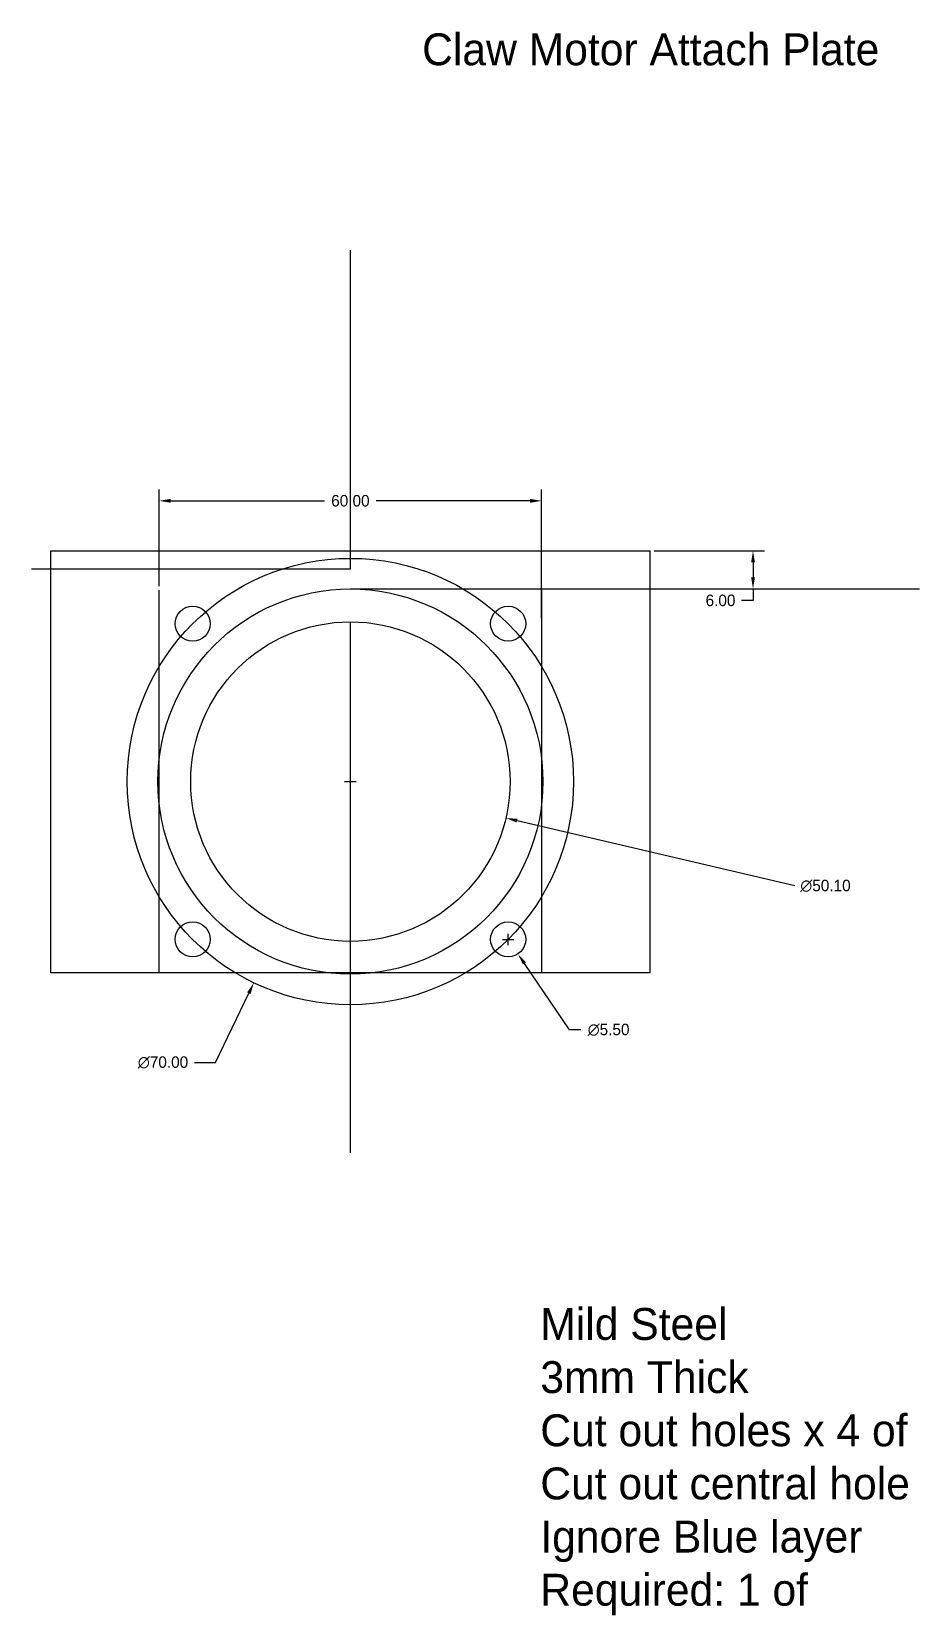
# Model space of a CAD drawing. Header units: inches. Extents: x -517 to -377, y -60 to 189.
import ezdxf

# ---------------------------------------------------------------- set-up
doc = ezdxf.new("R2010")
doc.units = ezdxf.units.IN
doc.header["$MEASUREMENT"] = 0
doc.dimstyles.get("Standard").update_dxf_attribs({"dimscale": 10, "dimtxt": 0.18, "dimasz": 0.18, "dimexe": 0.18, "dimexo": 0.0625, "dimgap": 0.09, "dimtad": 0, "dimtih": 1, "dimtoh": 1, "dimzin": 0, "dimdsep": 46, "dimtxsty": 'Standard', "dimcen": 0.09, "dimadec": 0, "dimazin": 0, "dimtfac": 1, "dimtofl": 0, "dimtmove": 0, "dimatfit": 3, "dimfxl": 1, "dimtolj": 1, "dimtzin": 0, "dimarcsym": 0})

# ---------------------------------------------------------------- blocks, each defined once
blk = doc.blocks.new('*D4')
at = {"color": 0, "lineweight": -2}
for p, q in [((-467.59, 70.93), (-465.79, 70.93)), ((-466.69, 70.03), (-466.69, 71.83)), ((-487.83, 26.89), (-482.62, 37.75)), ((-491.13, 26.89), (-487.83, 26.89))]:
    blk.add_line(p, q, dxfattribs=at)
at = {"color": 0}
blk.add_solid([(-482.89, 37.88), (-482.35, 37.62), (-481.84, 39.38)], dxfattribs=at)
at = {"layer": 'Defpoints', "color": 0}
for p in [(-451.54, 102.48), (-481.84, 39.38)]:
    blk.add_point(p, dxfattribs=at)
at = {"color": 0, "insert": (-496.08, 26.89), "char_height": 1.8, "attachment_point": 5}
blk.add_mtext('\\A1;∅70.00', dxfattribs=at)
blk = doc.blocks.new('*D5')
at = {"color": 0, "lineweight": -2}
for p, q in [((-442.84, 46.18), (-441.04, 46.18)), ((-441.94, 45.28), (-441.94, 47.08)), ((-432.33, 32.01), (-439.39, 42.41)), ((-430.53, 32.01), (-432.33, 32.01))]:
    blk.add_line(p, q, dxfattribs=at)
at = {"color": 0}
blk.add_solid([(-439.14, 42.58), (-439.63, 42.25), (-440.4, 43.9)], dxfattribs=at)
at = {"layer": 'Defpoints', "color": 0}
for p in [(-443.48, 48.46), (-440.4, 43.9)]:
    blk.add_point(p, dxfattribs=at)
at = {"color": 0, "insert": (-426.18, 32.01), "char_height": 1.8, "attachment_point": 5}
blk.add_mtext('\\A1;∅5.50', dxfattribs=at)
blk = doc.blocks.new('*D6')
at = {"color": 0, "lineweight": -2}
for p, q in [((-467.59, 70.93), (-465.79, 70.93)), ((-466.69, 70.03), (-466.69, 71.83)), ((-396.96, 54.58), (-440.55, 64.8))]:
    blk.add_line(p, q, dxfattribs=at)
at = {"color": 0}
blk.add_solid([(-440.48, 65.09), (-440.62, 64.51), (-442.3, 65.21)], dxfattribs=at)
at = {"layer": 'Defpoints', "color": 0}
for p in [(-491.08, 76.65), (-442.3, 65.21)]:
    blk.add_point(p, dxfattribs=at)
at = {"color": 0, "insert": (-392.16, 54.58), "char_height": 1.8, "attachment_point": 5}
blk.add_mtext('\\A1;∅50.10', dxfattribs=at)
blk = doc.blocks.new('*D3')
at = {"color": 0, "lineweight": -2}
for p, q in [((-496.69, 101.55), (-496.69, 116.75)), ((-436.69, 96.55), (-436.69, 116.75)), ((-494.89, 114.95), (-470.74, 114.95)), ((-438.49, 114.95), (-462.64, 114.95))]:
    blk.add_line(p, q, dxfattribs=at)
at = {"color": 0}
for points in [[(-494.89, 115.25), (-494.89, 114.65), (-496.69, 114.95)], [(-438.49, 115.25), (-438.49, 114.65), (-436.69, 114.95)]]:
    blk.add_solid(points, dxfattribs=at)
at = {"layer": 'Defpoints', "color": 0}
for p in [(-496.69, 114.95), (-496.69, 100.93), (-436.69, 95.93)]:
    blk.add_point(p, dxfattribs=at)
at = {"color": 0, "insert": (-466.69, 114.95), "char_height": 1.8, "attachment_point": 5}
blk.add_mtext('\\A1;60.00', dxfattribs=at)
blk = doc.blocks.new('*D9')
at = {"color": 0, "lineweight": -2}
for p, q in [((-419.06, 107.13), (-401.73, 107.13)), ((-403.53, 105.33), (-403.53, 102.93)), ((-419.06, 101.13), (-401.73, 101.13)), ((-403.53, 99.33), (-405.33, 99.33)), ((-403.53, 101.13), (-403.53, 99.33))]:
    blk.add_line(p, q, dxfattribs=at)
at = {"color": 0}
for points in [[(-403.83, 105.33), (-403.23, 105.33), (-403.53, 107.13)], [(-403.83, 102.93), (-403.23, 102.93), (-403.53, 101.13)]]:
    blk.add_solid(points, dxfattribs=at)
at = {"layer": 'Defpoints', "color": 0}
for p in [(-419.69, 107.13), (-419.69, 101.13), (-403.53, 101.13)]:
    blk.add_point(p, dxfattribs=at)
at = {"color": 0, "insert": (-408.63, 99.33), "char_height": 1.8, "attachment_point": 5}
blk.add_mtext('\\A1;6.00', dxfattribs=at)

msp = doc.modelspace()

# ---------------------------------------------------------------- linework, layer by layer
at = {"color": 5}
for p, q in [((-466.69, 104.228), (-466.69, 154.228)), ((-466.69, 104.228), (-516.69, 104.228)), ((-496.69, 40.928), (-496.69, 100.928)), ((-466.69, 101.128), (-377.44, 101.128)), ((-436.69, 100.928), (-436.69, 40.928)), ((-466.69, 45.878), (-466.69, 95.978)), ((-466.69, 12.724), (-466.69, 70.075))]:
    msp.add_line(p, q, dxfattribs=at)
for p, q in [((-513.69, 40.928), (-513.69, 107.128)), ((-513.69, 107.128), (-419.69, 107.128)), ((-419.69, 40.928), (-419.69, 107.128)), ((-496.69, 40.928), (-513.69, 40.928)), ((-436.69, 40.928), (-496.69, 40.928)), ((-419.69, 40.928), (-436.69, 40.928))]:
    msp.add_line(p, q)
for radius in [35, 30.2]:
    msp.add_circle((-466.69, 70.928), radius, dxfattribs=at)
for centre, radius in [((-491.438, 95.677), 2.75), ((-441.941, 95.677), 2.75), ((-466.69, 70.928), 25.05), ((-491.438, 46.18), 2.75), ((-441.941, 46.18), 2.75)]:
    msp.add_circle(centre, radius)

# ---------------------------------------------------------------- texts
at = {"char_height": 5, "width": 268.408, "attachment_point": 1}
for s, insert in [('Claw Motor Attach Plate', (-455.437, 188.243)), ('Mild Steel\\P3mm Thick\\PCut out holes x 4 of\\PCut out central hole\\PIgnore Blue layer\\PRequired: 1 of', (-436.9, -11.611))]:
    msp.add_mtext(s, dxfattribs=dict(at, insert=insert))

# ---------------------------------------------------------------- dimensions: what is measured, and where the dimension line sits
at = {"color": 5}
for base, p1, p2, angle, picture, middle in [((-496.69, 114.952), (-436.69, 95.928), (-496.69, 100.928), 180, '*D3', (-466.69, 114.952)), ((-403.531, 101.128), (-419.69, 107.128), (-419.69, 101.128), 90, '*D9', (-408.631, 99.328))]:
    dim = msp.add_linear_dim(base=base, p1=p1, p2=p2, angle=angle, dimstyle='Standard', dxfattribs=at)
    dim.commit()
    dim.dimension.update_dxf_attribs({"geometry": picture, "text_midpoint": middle})
for p1, p2, picture, middle in [((-451.541, 102.48), (-481.838, 39.376), '*D4', (-496.083, 26.889)), ((-491.078, 76.648), (-442.301, 65.209), '*D6', (-396.961, 54.576)), ((-443.485, 48.455), (-440.397, 43.904), '*D5', (-426.176, 32.009))]:
    dim = msp.add_diameter_dim_2p(p1=p1, p2=p2, dimstyle='Standard', dxfattribs=at)
    dim.commit()
    dim.dimension.update_dxf_attribs({"geometry": picture, "text_midpoint": middle, "dimtype": 163})

doc.saveas('drawing.dxf')
